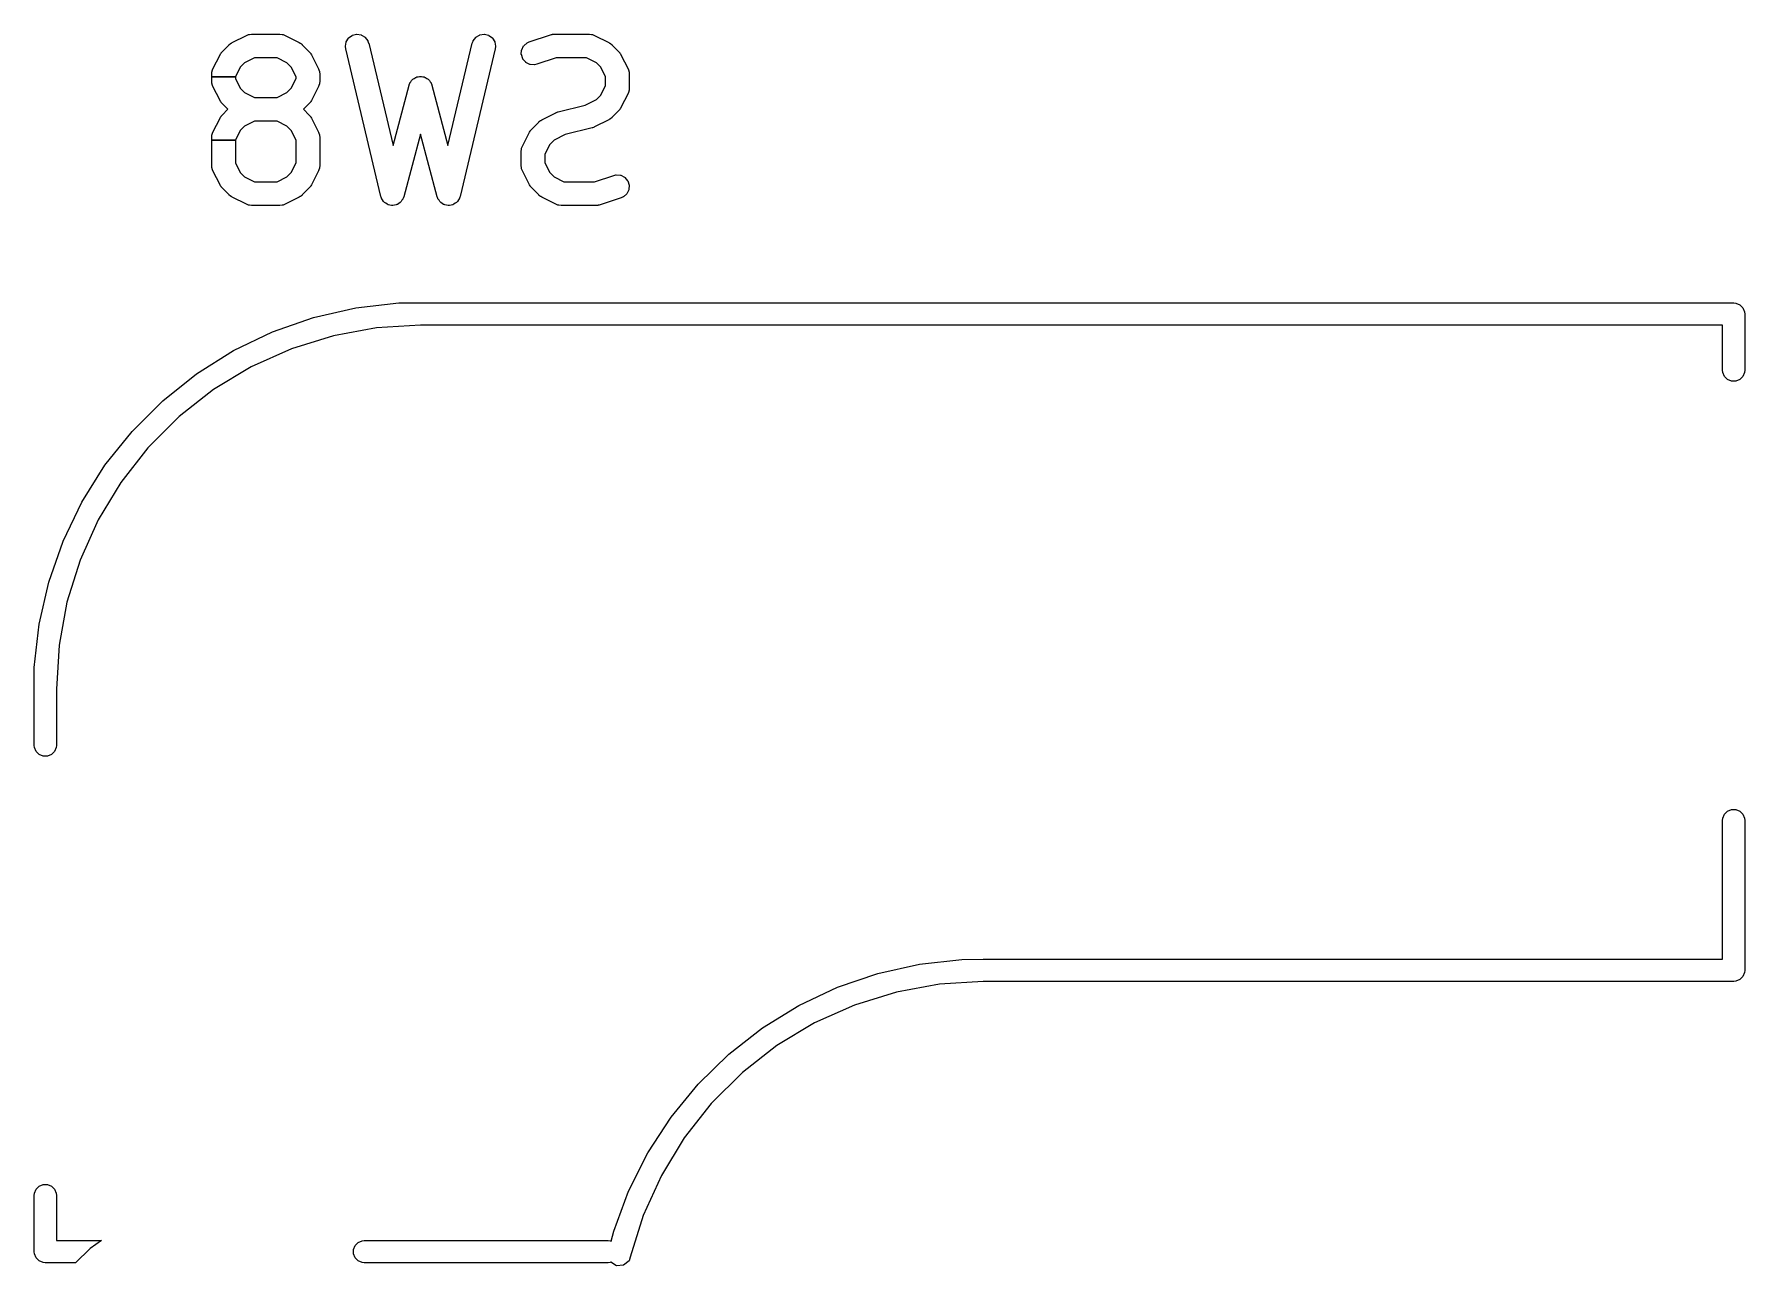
# Model space of a CAD drawing. Header units: millimetres. Extents: x 73.1 to 170.6, y -160.7 to -95.4.
# Drawn here: x 130.35 to 141.93, y -149.86 to -141.52 of the extents above; entities that cross this region are included whole.
import ezdxf

# ---------------------------------------------------------------- set-up
doc = ezdxf.new("R2010")
doc.units = ezdxf.units.MM
doc.layers.add('B.Silkscreen', color=31, linetype='CONTINUOUS', true_color=0xe8b2a7)

msp = doc.modelspace()

# ---------------------------------------------------------------- linework, layer by layer
at = {"layer": 'B.Silkscreen', "linetype": 'CONTINUOUS'}
for p, q in [((131.621816, -141.637488), (131.669435, -141.589869)), ((131.669435, -141.589869), (131.669799, -141.58954)), ((131.669799, -141.58954), (131.675222, -141.585088)), ((131.675222, -141.585088), (131.676244, -141.583911)), ((131.676244, -141.583911), (131.677356, -141.582957)), ((131.677356, -141.582957), (131.679348, -141.581702)), ((131.679348, -141.581702), (131.681164, -141.580213)), ((131.681164, -141.580213), (131.68242, -141.57946)), ((131.68242, -141.57946), (131.683854, -141.578864)), ((131.683854, -141.578864), (131.6898, -141.575124)), ((131.6898, -141.575124), (131.690227, -141.574884)), ((131.690227, -141.574884), (131.785465, -141.527265)), ((131.785465, -141.527265), (131.785914, -141.527067)), ((131.785914, -141.527067), (131.799645, -141.521812)), ((131.799645, -141.521812), (131.801076, -141.521495)), ((131.801076, -141.521495), (131.802956, -141.52136)), ((131.802956, -141.52136), (131.804698, -141.52064)), ((131.804698, -141.52064), (131.80612, -141.520284)), ((131.80612, -141.520284), (131.820752, -141.518843)), ((131.820752, -141.518843), (131.821242, -141.518819)), ((131.821242, -141.518819), (132.011718, -141.518819)), ((132.011718, -141.518819), (132.012208, -141.518843)), ((132.012208, -141.518843), (132.02684, -141.520284)), ((132.02684, -141.520284), (132.028263, -141.520641)), ((132.028263, -141.520641), (132.030002, -141.521361)), ((132.030002, -141.521361), (132.031881, -141.521495)), ((132.031881, -141.521495), (132.033314, -141.521812)), ((132.033314, -141.521812), (132.047046, -141.527067)), ((132.047046, -141.527067), (132.047495, -141.527265)), ((132.047495, -141.527265), (132.142733, -141.574884)), ((132.142733, -141.574884), (132.14316, -141.575124)), ((132.14316, -141.575124), (132.149101, -141.578862)), ((132.149101, -141.578862), (132.150539, -141.579459)), ((132.150539, -141.579459), (132.151797, -141.580214)), ((132.151797, -141.580214), (132.153607, -141.5817)), ((132.153607, -141.5817), (132.155603, -141.582956)), ((132.155603, -141.582956), (132.156718, -141.583912)), ((132.156718, -141.583912), (132.157741, -141.585092)), ((132.157741, -141.585092), (132.163161, -141.58954)), ((132.163161, -141.58954), (132.163525, -141.589869)), ((132.163525, -141.589869), (132.211144, -141.637488)), ((132.455626, -141.602299), (132.455643, -141.600831)), ((132.457614, -141.616867), (132.455626, -141.602299)), ((132.455643, -141.600831), (132.460276, -141.571936)), ((132.457704, -141.617349), (132.457614, -141.616867)), ((132.695799, -142.617349), (132.457704, -141.617349)), ((132.460276, -141.571936), (132.460955, -141.570108)), ((132.460955, -141.570108), (132.476291, -141.545186)), ((132.476291, -141.545186), (132.477618, -141.543755)), ((132.477618, -141.543755), (132.501325, -141.526598)), ((132.501325, -141.526598), (132.503098, -141.525785)), ((132.503098, -141.525785), (132.531566, -141.519007)), ((132.531566, -141.519007), (132.533516, -141.518934)), ((132.533516, -141.518934), (132.562411, -141.523567)), ((132.562411, -141.523567), (132.564239, -141.524246)), ((132.564239, -141.524246), (132.589161, -141.539582)), ((132.589161, -141.539582), (132.590592, -141.540909)), ((132.590592, -141.540909), (132.607749, -141.564616)), ((132.607749, -141.564616), (132.608425, -141.565918)), ((132.608425, -141.565918), (132.613215, -141.579818)), ((132.613215, -141.579818), (132.613352, -141.580289)), ((132.613352, -141.580289), (132.778013, -142.271869)), ((133.150183, -142.271869), (133.314846, -141.580289)), ((133.470494, -141.617348), (133.232399, -142.617349)), ((133.314846, -141.580289), (133.314983, -141.579818)), ((133.314983, -141.579818), (133.319773, -141.565918)), ((133.319773, -141.565918), (133.320449, -141.564616)), ((133.320449, -141.564616), (133.337606, -141.540909)), ((133.337606, -141.540909), (133.339037, -141.539582)), ((133.339037, -141.539582), (133.363959, -141.524246)), ((133.363959, -141.524246), (133.365787, -141.523567)), ((133.365787, -141.523567), (133.394682, -141.518934)), ((133.394682, -141.518934), (133.396632, -141.519007)), ((133.396632, -141.519007), (133.4251, -141.525785)), ((133.4251, -141.525785), (133.426873, -141.526598)), ((133.426873, -141.526598), (133.45058, -141.543755)), ((133.45058, -141.543755), (133.451907, -141.545186)), ((133.451907, -141.545186), (133.467243, -141.570108)), ((133.467243, -141.570108), (133.467922, -141.571936)), ((133.467922, -141.571936), (133.472555, -141.600831)), ((133.470584, -141.616866), (133.470494, -141.617348)), ((133.472572, -141.602299), (133.470584, -141.616866)), ((133.472555, -141.600831), (133.472572, -141.602299)), ((133.649196, -141.624392), (133.662282, -141.598219)), ((133.662282, -141.598219), (133.663478, -141.596678)), ((133.663478, -141.596678), (133.685585, -141.577504)), ((133.685585, -141.577504), (133.686823, -141.576715)), ((133.686823, -141.576715), (133.700249, -141.570721)), ((133.700249, -141.570721), (133.700706, -141.570544)), ((133.700706, -141.570544), (133.843562, -141.522925)), ((133.843562, -141.522925), (133.844034, -141.522793)), ((133.844034, -141.522793), (133.850871, -141.521237)), ((133.850871, -141.521237), (133.852316, -141.52064)), ((133.852316, -141.52064), (133.853738, -141.520284)), ((133.853738, -141.520284), (133.85608, -141.520052)), ((133.85608, -141.520052), (133.858373, -141.519532)), ((133.858373, -141.519532), (133.859834, -141.519421)), ((133.859834, -141.519421), (133.861382, -141.51953)), ((133.861382, -141.51953), (133.868371, -141.518843)), ((133.868371, -141.518843), (133.868861, -141.518819)), ((133.868861, -141.518819), (134.106956, -141.518819)), ((134.106956, -141.518819), (134.107446, -141.518843)), ((134.107446, -141.518843), (134.122078, -141.520284)), ((134.122078, -141.520284), (134.123501, -141.520641)), ((134.123501, -141.520641), (134.12524, -141.521361)), ((134.12524, -141.521361), (134.127119, -141.521495)), ((134.127119, -141.521495), (134.128552, -141.521812)), ((134.128552, -141.521812), (134.142284, -141.527067)), ((134.142284, -141.527067), (134.142733, -141.527265)), ((134.142733, -141.527265), (134.237971, -141.574884)), ((134.237971, -141.574884), (134.238398, -141.575124)), ((134.238398, -141.575124), (134.244339, -141.578862)), ((134.244339, -141.578862), (134.245777, -141.579459)), ((134.245777, -141.579459), (134.247035, -141.580214)), ((134.247035, -141.580214), (134.248845, -141.5817)), ((134.248845, -141.5817), (134.250841, -141.582956)), ((134.250841, -141.582956), (134.251956, -141.583912)), ((134.251956, -141.583912), (134.252979, -141.585092)), ((134.252979, -141.585092), (134.258399, -141.58954)), ((134.258399, -141.58954), (134.258763, -141.589869)), ((134.258763, -141.589869), (134.306382, -141.637488)), ((131.559212, -141.753518), (131.606831, -141.65828)), ((131.606831, -141.65828), (131.607071, -141.657853)), ((131.607071, -141.657853), (131.610811, -141.651907)), ((131.610811, -141.651907), (131.611407, -141.650473)), ((131.611407, -141.650473), (131.61216, -141.649217)), ((131.61216, -141.649217), (131.613649, -141.647401)), ((131.613649, -141.647401), (131.614904, -141.645409)), ((131.614904, -141.645409), (131.615858, -141.644297)), ((131.615858, -141.644297), (131.617035, -141.643275)), ((131.617035, -141.643275), (131.621487, -141.637852)), ((131.621487, -141.637852), (131.621816, -141.637488)), ((131.773395, -141.712185), (131.744132, -141.741448)), ((131.840127, -141.678819), (131.773395, -141.712185)), ((131.992833, -141.678819), (131.840127, -141.678819)), ((132.059565, -141.712185), (131.992833, -141.678819)), ((132.088828, -141.741448), (132.059565, -141.712185)), ((132.211144, -141.637488), (132.211473, -141.637852)), ((132.211473, -141.637852), (132.215922, -141.643274)), ((132.215922, -141.643274), (132.217101, -141.644296)), ((132.217101, -141.644296), (132.218057, -141.645411)), ((132.218057, -141.645411), (132.219309, -141.647401)), ((132.219309, -141.647401), (132.220799, -141.649216)), ((132.220799, -141.649216), (132.221554, -141.650475)), ((132.221554, -141.650475), (132.222148, -141.651909)), ((132.222148, -141.651909), (132.225889, -141.657853)), ((132.225889, -141.657853), (132.226129, -141.65828)), ((132.226129, -141.65828), (132.273748, -141.753518)), ((133.646606, -141.655463), (133.648681, -141.626273)), ((133.64685, -141.657399), (133.646606, -141.655463)), ((133.656104, -141.685162), (133.64685, -141.657399)), ((133.648681, -141.626273), (133.649196, -141.624392)), ((133.65707, -141.686857), (133.656104, -141.685162)), ((133.676244, -141.708964), (133.65707, -141.686857)), ((133.677785, -141.71016), (133.676244, -141.708964)), ((133.703958, -141.723246), (133.677785, -141.71016)), ((133.705839, -141.723761), (133.703958, -141.723246)), ((133.735029, -141.725836), (133.705839, -141.723761)), ((133.736493, -141.725725), (133.735029, -141.725836)), ((133.75083, -141.722465), (133.736493, -141.725725)), ((133.751302, -141.722332), (133.75083, -141.722465)), ((133.881841, -141.678819), (133.751302, -141.722332)), ((134.088071, -141.678819), (133.881841, -141.678819)), ((134.154803, -141.712185), (134.088071, -141.678819)), ((134.184066, -141.741448), (134.154803, -141.712185)), ((134.306382, -141.637488), (134.306711, -141.637852)), ((134.306711, -141.637852), (134.31116, -141.643274)), ((134.31116, -141.643274), (134.312339, -141.644296)), ((134.312339, -141.644296), (134.313295, -141.645411)), ((134.313295, -141.645411), (134.314547, -141.647401)), ((134.314547, -141.647401), (134.316037, -141.649216)), ((134.316037, -141.649216), (134.316792, -141.650475)), ((134.316792, -141.650475), (134.317386, -141.651909)), ((134.317386, -141.651909), (134.321127, -141.657853)), ((134.321127, -141.657853), (134.321367, -141.65828)), ((134.321367, -141.65828), (134.368986, -141.753518)), ((131.550766, -141.789295), (131.55079, -141.788805)), ((131.550766, -141.80818), (131.550766, -141.789295)), ((131.550766, -141.836914), (131.550766, -141.80818)), ((131.550766, -141.80818), (131.710766, -141.80818)), ((131.710766, -141.80818), (131.550766, -141.80818)), ((131.55079, -141.837404), (131.550766, -141.836914)), ((131.55079, -141.788805), (131.552231, -141.774173)), ((131.552231, -141.852036), (131.55079, -141.837404)), ((131.552231, -141.774173), (131.552587, -141.77275)), ((131.552588, -141.853459), (131.552231, -141.852036)), ((131.552587, -141.77275), (131.553308, -141.771007)), ((131.553308, -141.855198), (131.552588, -141.853459)), ((131.553308, -141.771007), (131.553442, -141.769131)), ((131.553442, -141.769131), (131.553759, -141.767699)), ((131.553759, -141.767699), (131.559014, -141.753967)), ((131.559014, -141.753967), (131.559212, -141.753518)), ((131.744132, -141.741448), (131.710766, -141.80818)), ((131.710766, -141.80818), (131.710766, -141.818029)), ((131.710766, -141.818029), (131.744132, -141.884761)), ((132.122194, -141.80818), (132.088828, -141.741448)), ((132.088828, -141.884761), (132.122194, -141.818029)), ((132.122194, -141.818029), (132.122194, -141.80818)), ((132.273748, -141.753518), (132.273946, -141.753967)), ((132.273946, -141.753967), (132.279201, -141.767698)), ((132.279201, -141.767698), (132.279518, -141.769131)), ((132.279518, -141.769131), (132.279651, -141.77101)), ((132.279651, -141.77101), (132.280372, -141.77275)), ((132.280372, -141.85346), (132.279651, -141.855198)), ((132.280372, -141.77275), (132.280729, -141.774173)), ((132.280729, -141.852036), (132.280372, -141.85346)), ((132.280729, -141.774173), (132.28217, -141.788805)), ((132.28217, -141.837404), (132.280729, -141.852036)), ((132.28217, -141.788805), (132.282194, -141.789295)), ((132.282194, -141.836914), (132.28217, -141.837404)), ((132.282194, -141.789295), (132.282194, -141.836914)), ((132.889561, -141.856485), (132.892113, -141.849685)), ((132.892113, -141.849685), (132.892824, -141.848402)), ((132.892824, -141.848402), (132.898644, -141.840797)), ((132.898644, -141.840797), (132.903443, -141.83251)), ((132.903443, -141.83251), (132.90473, -141.831045)), ((132.90473, -141.831045), (132.90806, -141.828495)), ((132.90806, -141.828495), (132.910611, -141.825164)), ((132.910611, -141.825164), (132.912075, -141.823877)), ((132.912075, -141.823877), (132.920363, -141.819077)), ((132.920363, -141.819077), (132.927969, -141.813257)), ((132.927969, -141.813257), (132.929719, -141.812397)), ((132.929719, -141.812397), (132.933769, -141.811316)), ((132.933769, -141.811316), (132.937402, -141.809214)), ((132.937402, -141.809214), (132.939247, -141.808586)), ((132.939247, -141.808586), (132.948744, -141.807323)), ((132.948744, -141.807323), (132.957996, -141.804857)), ((132.957996, -141.804857), (132.959942, -141.804732)), ((132.959942, -141.804732), (132.964095, -141.805283)), ((132.964095, -141.805283), (132.968257, -141.804731)), ((132.968257, -141.804731), (132.970203, -141.804856)), ((132.970203, -141.804856), (132.979463, -141.807325)), ((132.979463, -141.807325), (132.988951, -141.808586)), ((132.988951, -141.808586), (132.990797, -141.809215)), ((132.990797, -141.809215), (132.994422, -141.811313)), ((132.994422, -141.811313), (132.998479, -141.812396)), ((132.998479, -141.812396), (133.000229, -141.813257)), ((133.000229, -141.813257), (133.007834, -141.819078)), ((133.007834, -141.819078), (133.016122, -141.823877)), ((133.016122, -141.823877), (133.017588, -141.825165)), ((133.017588, -141.825165), (133.020137, -141.828496)), ((133.020137, -141.828496), (133.023467, -141.831045)), ((133.023467, -141.831045), (133.024755, -141.83251)), ((133.024755, -141.83251), (133.029552, -141.840795)), ((133.029552, -141.840795), (133.035375, -141.848403)), ((133.035375, -141.848403), (133.036086, -141.849686)), ((133.036086, -141.849686), (133.038634, -141.856481)), ((134.217432, -141.80818), (134.184066, -141.741448)), ((134.217432, -141.865648), (134.217432, -141.80818)), ((134.368986, -141.753518), (134.369184, -141.753967)), ((134.369184, -141.753967), (134.374439, -141.767698)), ((134.374439, -141.767698), (134.374756, -141.769131)), ((134.374756, -141.769131), (134.374889, -141.77101)), ((134.374889, -141.77101), (134.37561, -141.77275)), ((134.37561, -141.77275), (134.375967, -141.774173)), ((134.375967, -141.774173), (134.377408, -141.788805)), ((134.377408, -141.788805), (134.377432, -141.789295)), ((134.377432, -141.789295), (134.377432, -141.884533)), ((131.553442, -141.857077), (131.553308, -141.855198)), ((131.553759, -141.85851), (131.553442, -141.857077)), ((131.559014, -141.872242), (131.553759, -141.85851)), ((131.559212, -141.872691), (131.559014, -141.872242)), ((131.606831, -141.967929), (131.559212, -141.872691)), ((131.607071, -141.968356), (131.606831, -141.967929)), ((131.610809, -141.974297), (131.607071, -141.968356)), ((131.744132, -141.884761), (131.773395, -141.914024)), ((131.773395, -141.914024), (131.840127, -141.94739)), ((131.840127, -141.94739), (131.992833, -141.94739)), ((131.992833, -141.94739), (132.059565, -141.914024)), ((132.059565, -141.914024), (132.088828, -141.884761)), ((132.225888, -141.968357), (132.22215, -141.974293)), ((132.226129, -141.967929), (132.225888, -141.968357)), ((132.273748, -141.872691), (132.226129, -141.967929)), ((132.273946, -141.872242), (132.273748, -141.872691)), ((132.279201, -141.858511), (132.273946, -141.872242)), ((132.279518, -141.857078), (132.279201, -141.858511)), ((132.279651, -141.855198), (132.279518, -141.857078)), ((132.778013, -142.271869), (132.8868, -141.86392)), ((132.8868, -141.86392), (132.886949, -141.863453)), ((132.886949, -141.863453), (132.888035, -141.860554)), ((132.888035, -141.860554), (132.888152, -141.859679)), ((132.888152, -141.859679), (132.88878, -141.857837)), ((132.88878, -141.857837), (132.889561, -141.856485)), ((133.038634, -141.856481), (133.039417, -141.857833)), ((133.039417, -141.857833), (133.040047, -141.859682)), ((133.040047, -141.859682), (133.040163, -141.860561)), ((133.040163, -141.860561), (133.041248, -141.863452)), ((133.041248, -141.863452), (133.041398, -141.86392)), ((133.041398, -141.86392), (133.150183, -142.271869)), ((134.079037, -141.999525), (134.154803, -141.961642)), ((134.154803, -141.961642), (134.184066, -141.93238)), ((134.184066, -141.93238), (134.217432, -141.865648)), ((134.368986, -141.92031), (134.321367, -142.015548)), ((134.369184, -141.919861), (134.368986, -141.92031)), ((134.374439, -141.90613), (134.369184, -141.919861)), ((134.374756, -141.904697), (134.374439, -141.90613)), ((134.374889, -141.902817), (134.374756, -141.904697)), ((134.37561, -141.901079), (134.374889, -141.902817)), ((134.375967, -141.899655), (134.37561, -141.901079)), ((134.377408, -141.885023), (134.375967, -141.899655)), ((134.377432, -141.884533), (134.377408, -141.885023)), ((131.606831, -142.086851), (131.607071, -142.086424)), ((131.607071, -142.086424), (131.610811, -142.080478)), ((131.611406, -141.975735), (131.610809, -141.974297)), ((131.610811, -142.080478), (131.611407, -142.079044)), ((131.612161, -141.976993), (131.611406, -141.975735)), ((131.611407, -142.079044), (131.61216, -142.077788)), ((131.61216, -142.077788), (131.613649, -142.075972)), ((131.613647, -141.978803), (131.612161, -141.976993)), ((131.614903, -141.980799), (131.613647, -141.978803)), ((131.613649, -142.075972), (131.614904, -142.07398)), ((131.615859, -141.981914), (131.614903, -141.980799)), ((131.614904, -142.07398), (131.615858, -142.072868)), ((131.615858, -142.072868), (131.617035, -142.071846)), ((131.617039, -141.982937), (131.615859, -141.981914)), ((131.617035, -142.071846), (131.621487, -142.066423)), ((131.621487, -141.988357), (131.617039, -141.982937)), ((131.621816, -141.988721), (131.621487, -141.988357)), ((131.621487, -142.066423), (131.621816, -142.066059)), ((131.660485, -142.02739), (131.621816, -141.988721)), ((131.621816, -142.066059), (131.660485, -142.02739)), ((132.211144, -141.988721), (132.172475, -142.02739)), ((132.172475, -142.02739), (132.211144, -142.066059)), ((132.211473, -141.988357), (132.211144, -141.988721)), ((132.211144, -142.066059), (132.211473, -142.066423)), ((132.215921, -141.982935), (132.211473, -141.988357)), ((132.211473, -142.066423), (132.215922, -142.071845)), ((132.217099, -141.981915), (132.215921, -141.982935)), ((132.215922, -142.071845), (132.217101, -142.072867)), ((132.218058, -141.980797), (132.217099, -141.981915)), ((132.217101, -142.072867), (132.218057, -142.073982)), ((132.218057, -142.073982), (132.219309, -142.075972)), ((132.219311, -141.978803), (132.218058, -141.980797)), ((132.219309, -142.075972), (132.220799, -142.077787)), ((132.220798, -141.976994), (132.219311, -141.978803)), ((132.221555, -141.975733), (132.220798, -141.976994)), ((132.220799, -142.077787), (132.221554, -142.079046)), ((132.221554, -142.079046), (132.222148, -142.08048)), ((132.22215, -141.974293), (132.221555, -141.975733)), ((132.222148, -142.08048), (132.225889, -142.086424)), ((132.225889, -142.086424), (132.226129, -142.086851)), ((133.785465, -142.098693), (133.880703, -142.051074)), ((133.880703, -142.051074), (133.881148, -142.050878)), ((133.881148, -142.050878), (133.881735, -142.050652)), ((133.881735, -142.050652), (133.882761, -142.050106)), ((133.882761, -142.050106), (133.888825, -142.047938)), ((133.888825, -142.047938), (133.894883, -142.045621)), ((133.894883, -142.045621), (133.896014, -142.045369)), ((133.896014, -142.045369), (133.896611, -142.045157)), ((133.896611, -142.045157), (133.897077, -142.045016)), ((133.897077, -142.045016), (134.079037, -141.999525)), ((134.258399, -142.084288), (134.252977, -142.088736)), ((134.258763, -142.083959), (134.258399, -142.084288)), ((134.306382, -142.03634), (134.258763, -142.083959)), ((134.306711, -142.035976), (134.306382, -142.03634)), ((134.311159, -142.030554), (134.306711, -142.035976)), ((134.312337, -142.029534), (134.311159, -142.030554)), ((134.313296, -142.028416), (134.312337, -142.029534)), ((134.314549, -142.026422), (134.313296, -142.028416)), ((134.316036, -142.024613), (134.314549, -142.026422)), ((134.316793, -142.023352), (134.316036, -142.024613)), ((134.317388, -142.021912), (134.316793, -142.023352)), ((134.321126, -142.015976), (134.317388, -142.021912)), ((134.321367, -142.015548), (134.321126, -142.015976)), ((131.552231, -142.202744), (131.552587, -142.201321)), ((131.552587, -142.201321), (131.553308, -142.199578)), ((131.553308, -142.199578), (131.553442, -142.197702)), ((131.553442, -142.197702), (131.553759, -142.19627)), ((131.553759, -142.19627), (131.559014, -142.182538)), ((131.559014, -142.182538), (131.559212, -142.182089)), ((131.559212, -142.182089), (131.606831, -142.086851)), ((131.744132, -142.170019), (131.710766, -142.236751)), ((131.773395, -142.140756), (131.744132, -142.170019)), ((131.840127, -142.10739), (131.773395, -142.140756)), ((131.992833, -142.10739), (131.840127, -142.10739)), ((132.059565, -142.140756), (131.992833, -142.10739)), ((132.088828, -142.170019), (132.059565, -142.140756)), ((132.122194, -142.236751), (132.088828, -142.170019)), ((132.226129, -142.086851), (132.273748, -142.182089)), ((132.273748, -142.182089), (132.273946, -142.182538)), ((132.273946, -142.182538), (132.279201, -142.196269)), ((132.279201, -142.196269), (132.279518, -142.197702)), ((132.279518, -142.197702), (132.279651, -142.199581)), ((132.279651, -142.199581), (132.280372, -142.201321)), ((132.280372, -142.201321), (132.280729, -142.202744)), ((132.964098, -142.195017), (132.850922, -142.619432)), ((133.077276, -142.619432), (132.964098, -142.195017)), ((133.65445, -142.277327), (133.702069, -142.182089)), ((133.702069, -142.182089), (133.702309, -142.181662)), ((133.702309, -142.181662), (133.706049, -142.175716)), ((133.706049, -142.175716), (133.706645, -142.174282)), ((133.706645, -142.174282), (133.707398, -142.173026)), ((133.707398, -142.173026), (133.708887, -142.17121)), ((133.708887, -142.17121), (133.710142, -142.169218)), ((133.710142, -142.169218), (133.711096, -142.168106)), ((133.711096, -142.168106), (133.712273, -142.167084)), ((133.712273, -142.167084), (133.716725, -142.161661)), ((133.716725, -142.161661), (133.717054, -142.161297)), ((133.717054, -142.161297), (133.764673, -142.113678)), ((133.764673, -142.113678), (133.765037, -142.113349)), ((133.765037, -142.113349), (133.77046, -142.108897)), ((133.77046, -142.108897), (133.771482, -142.10772)), ((133.771482, -142.10772), (133.772594, -142.106766)), ((133.772594, -142.106766), (133.774586, -142.105511)), ((133.774586, -142.105511), (133.776402, -142.104022)), ((133.776402, -142.104022), (133.777658, -142.103269)), ((133.777658, -142.103269), (133.779092, -142.102673)), ((133.779092, -142.102673), (133.785038, -142.098933)), ((133.785038, -142.098933), (133.785465, -142.098693)), ((133.944399, -142.19811), (133.868633, -142.235993)), ((134.126359, -142.152621), (133.944399, -142.19811)), ((134.12683, -142.152478), (134.126359, -142.152621)), ((134.127421, -142.152266), (134.12683, -142.152478)), ((134.128553, -142.152016), (134.127421, -142.152266)), ((134.134589, -142.149705), (134.128553, -142.152016)), ((134.140674, -142.147532), (134.134589, -142.149705)), ((134.141697, -142.146984), (134.140674, -142.147532)), ((134.142282, -142.146761), (134.141697, -142.146984)), ((134.142733, -142.146563), (134.142282, -142.146761)), ((134.237971, -142.098944), (134.142733, -142.146563)), ((134.238399, -142.098703), (134.237971, -142.098944)), ((134.244335, -142.094965), (134.238399, -142.098703)), ((134.245775, -142.09437), (134.244335, -142.094965)), ((134.247036, -142.093613), (134.245775, -142.09437)), ((134.248845, -142.092126), (134.247036, -142.093613)), ((134.250839, -142.090873), (134.248845, -142.092126)), ((134.251957, -142.089914), (134.250839, -142.090873)), ((134.252977, -142.088736), (134.251957, -142.089914)), ((131.550766, -142.217866), (131.55079, -142.217376)), ((131.550766, -142.236751), (131.550766, -142.217866)), ((131.550766, -142.408342), (131.550766, -142.236751)), ((131.550766, -142.236751), (131.710766, -142.236751)), ((131.710766, -142.236751), (131.550766, -142.236751)), ((131.55079, -142.217376), (131.552231, -142.202744)), ((131.710766, -142.236751), (131.710766, -142.389457)), ((132.122194, -142.389456), (132.122194, -142.236751)), ((132.280729, -142.202744), (132.28217, -142.217376)), ((132.28217, -142.217376), (132.282194, -142.217866)), ((132.282194, -142.217866), (132.282194, -142.408342)), ((133.646004, -142.313104), (133.646028, -142.312614)), ((133.646004, -142.408342), (133.646004, -142.313104)), ((133.646028, -142.312614), (133.647469, -142.297982)), ((133.647469, -142.297982), (133.647825, -142.296559)), ((133.647825, -142.296559), (133.648546, -142.294816)), ((133.648546, -142.294816), (133.64868, -142.29294)), ((133.64868, -142.29294), (133.648997, -142.291508)), ((133.648997, -142.291508), (133.654252, -142.277776)), ((133.654252, -142.277776), (133.65445, -142.277327)), ((133.83937, -142.265257), (133.806004, -142.331989)), ((133.868633, -142.235993), (133.83937, -142.265257)), ((131.55079, -142.408832), (131.550766, -142.408342)), ((131.552231, -142.423464), (131.55079, -142.408832)), ((131.552588, -142.424887), (131.552231, -142.423464)), ((131.553308, -142.426626), (131.552588, -142.424887)), ((131.553442, -142.428505), (131.553308, -142.426626)), ((131.553759, -142.429938), (131.553442, -142.428505)), ((131.559014, -142.44367), (131.553759, -142.429938)), ((131.710766, -142.389457), (131.744133, -142.456191)), ((132.088826, -142.456191), (132.122194, -142.389456)), ((132.279201, -142.429939), (132.273946, -142.44367)), ((132.279518, -142.428506), (132.279201, -142.429939)), ((132.279651, -142.426626), (132.279518, -142.428506)), ((132.280372, -142.424888), (132.279651, -142.426626)), ((132.280729, -142.423464), (132.280372, -142.424888)), ((132.28217, -142.408832), (132.280729, -142.423464)), ((132.282194, -142.408342), (132.28217, -142.408832)), ((133.646028, -142.408832), (133.646004, -142.408342)), ((133.647469, -142.423464), (133.646028, -142.408832)), ((133.647826, -142.424887), (133.647469, -142.423464)), ((133.648546, -142.426626), (133.647826, -142.424887)), ((133.64868, -142.428505), (133.648546, -142.426626)), ((133.648997, -142.429938), (133.64868, -142.428505)), ((133.654252, -142.44367), (133.648997, -142.429938)), ((133.806004, -142.331989), (133.806004, -142.389457)), ((133.806004, -142.389457), (133.839371, -142.456191)), ((131.559212, -142.444119), (131.559014, -142.44367)), ((131.606831, -142.539357), (131.559212, -142.444119)), ((131.607071, -142.539785), (131.606831, -142.539357)), ((131.610811, -142.545728), (131.607071, -142.539785)), ((131.611405, -142.54716), (131.610811, -142.545728)), ((131.612159, -142.548419), (131.611405, -142.54716)), ((131.613649, -142.550235), (131.612159, -142.548419)), ((131.744133, -142.456191), (131.773393, -142.485452)), ((131.773393, -142.485452), (131.840127, -142.518819)), ((131.840127, -142.518819), (131.992833, -142.518819)), ((131.992833, -142.518819), (132.059565, -142.485452)), ((132.059565, -142.485452), (132.088826, -142.456191)), ((132.2208, -142.54842), (132.219308, -142.550235)), ((132.221556, -142.547158), (132.2208, -142.54842)), ((132.222149, -142.545722), (132.221556, -142.547158)), ((132.225888, -142.539785), (132.222149, -142.545722)), ((132.226129, -142.539357), (132.225888, -142.539785)), ((132.273748, -142.444119), (132.226129, -142.539357)), ((132.273946, -142.44367), (132.273748, -142.444119)), ((133.65445, -142.444119), (133.654252, -142.44367)), ((133.702069, -142.539357), (133.65445, -142.444119)), ((133.702309, -142.539785), (133.702069, -142.539357)), ((133.706049, -142.545728), (133.702309, -142.539785)), ((133.706643, -142.54716), (133.706049, -142.545728)), ((133.707397, -142.548419), (133.706643, -142.54716)), ((133.708887, -142.550235), (133.707397, -142.548419)), ((133.839371, -142.456191), (133.868631, -142.485452)), ((133.868631, -142.485452), (133.935365, -142.518819)), ((133.935365, -142.518819), (134.141595, -142.518819)), ((134.141595, -142.518819), (134.272133, -142.475306)), ((134.272133, -142.475306), (134.272605, -142.475173)), ((134.272605, -142.475173), (134.286942, -142.471913)), ((134.286942, -142.471913), (134.288406, -142.471802)), ((134.288406, -142.471802), (134.317596, -142.473877)), ((134.317596, -142.473877), (134.319477, -142.474392)), ((134.319477, -142.474392), (134.345651, -142.487478)), ((134.345651, -142.487478), (134.347192, -142.488674)), ((134.347192, -142.488674), (134.366366, -142.510782)), ((134.366366, -142.510782), (134.367332, -142.512477)), ((134.367332, -142.512477), (134.376586, -142.540239)), ((134.37683, -142.542175), (134.374755, -142.571365)), ((134.376586, -142.540239), (134.37683, -142.542175)), ((131.614904, -142.552228), (131.613649, -142.550235)), ((131.615859, -142.553342), (131.614904, -142.552228)), ((131.617039, -142.554365), (131.615859, -142.553342)), ((131.621486, -142.559784), (131.617039, -142.554365)), ((131.621815, -142.560147), (131.621486, -142.559784)), ((131.669434, -142.607767), (131.621815, -142.560147)), ((131.669798, -142.608097), (131.669434, -142.607767)), ((131.67522, -142.612546), (131.669798, -142.608097)), ((131.676243, -142.613726), (131.67522, -142.612546)), ((131.677356, -142.614681), (131.676243, -142.613726)), ((131.679348, -142.615935), (131.677356, -142.614681)), ((131.681164, -142.617425), (131.679348, -142.615935)), ((131.682422, -142.618179), (131.681164, -142.617425)), ((131.683856, -142.618773), (131.682422, -142.618179)), ((131.6898, -142.622514), (131.683856, -142.618773)), ((131.690227, -142.622754), (131.6898, -142.622514)), ((131.785465, -142.670373), (131.690227, -142.622754)), ((132.142733, -142.622754), (132.047495, -142.670373)), ((132.143161, -142.622513), (132.142733, -142.622754)), ((132.149097, -142.618775), (132.143161, -142.622513)), ((132.150537, -142.61818), (132.149097, -142.618775)), ((132.151797, -142.617424), (132.150537, -142.61818)), ((132.153607, -142.615937), (132.151797, -142.617424)), ((132.155603, -142.614682), (132.153607, -142.615937)), ((132.156718, -142.613725), (132.155603, -142.614682)), ((132.157739, -142.612546), (132.156718, -142.613725)), ((132.163162, -142.608097), (132.157739, -142.612546)), ((132.163526, -142.607767), (132.163162, -142.608097)), ((132.211144, -142.560148), (132.163526, -142.607767)), ((132.211473, -142.559785), (132.211144, -142.560148)), ((132.215921, -142.554363), (132.211473, -142.559785)), ((132.217099, -142.553343), (132.215921, -142.554363)), ((132.218057, -142.552226), (132.217099, -142.553343)), ((132.219308, -142.550235), (132.218057, -142.552226)), ((132.695936, -142.61782), (132.695799, -142.617349)), ((132.697502, -142.622366), (132.695936, -142.61782)), ((132.697676, -142.623672), (132.697502, -142.622366)), ((132.698304, -142.625516), (132.697676, -142.623672)), ((132.699005, -142.626727), (132.698304, -142.625516)), ((132.700726, -142.63172), (132.699005, -142.626727)), ((132.701402, -142.633022), (132.700726, -142.63172)), ((132.707641, -142.641643), (132.701402, -142.633022)), ((132.712967, -142.650842), (132.707641, -142.641643)), ((132.714255, -142.652307), (132.712967, -142.650842)), ((132.716729, -142.654201), (132.714255, -142.652307)), ((132.71856, -142.65673), (132.716729, -142.654201)), ((132.71999, -142.658056), (132.71856, -142.65673)), ((132.729047, -142.663628), (132.71999, -142.658056)), ((132.737493, -142.670094), (132.729047, -142.663628)), ((132.816445, -142.6648), (132.807827, -142.671039)), ((132.825646, -142.659475), (132.816445, -142.6648)), ((132.827112, -142.658187), (132.825646, -142.659475)), ((132.829007, -142.65571), (132.827112, -142.658187)), ((132.831533, -142.653883), (132.829007, -142.65571)), ((132.832861, -142.652452), (132.831533, -142.653883)), ((132.838437, -142.643387), (132.832861, -142.652452)), ((132.844898, -142.634949), (132.838437, -142.643387)), ((132.84561, -142.633666), (132.844898, -142.634949)), ((132.847465, -142.628716), (132.84561, -142.633666)), ((132.848196, -142.627531), (132.847465, -142.628716)), ((132.848875, -142.625701), (132.848196, -142.627531)), ((132.849083, -142.624402), (132.848875, -142.625701)), ((132.850772, -142.6199), (132.849083, -142.624402)), ((132.850922, -142.619432), (132.850772, -142.6199)), ((133.077425, -142.619899), (133.077276, -142.619432)), ((133.079114, -142.624404), (133.077425, -142.619899)), ((133.079323, -142.625704), (133.079114, -142.624404)), ((133.080002, -142.62753), (133.079323, -142.625704)), ((133.08073, -142.628713), (133.080002, -142.62753)), ((133.082588, -142.633667), (133.08073, -142.628713)), ((133.0833, -142.63495), (133.082588, -142.633667)), ((133.089766, -142.643397), (133.0833, -142.63495)), ((133.095338, -142.652452), (133.089766, -142.643397)), ((133.096665, -142.653883), (133.095338, -142.652452)), ((133.099192, -142.655712), (133.096665, -142.653883)), ((133.101087, -142.658187), (133.099192, -142.655712)), ((133.102552, -142.659475), (133.101087, -142.658187)), ((133.111756, -142.664803), (133.102552, -142.659475)), ((133.120372, -142.671039), (133.111756, -142.664803)), ((133.199154, -142.663626), (133.190705, -142.670095)), ((133.208208, -142.658056), (133.199154, -142.663626)), ((133.209639, -142.656729), (133.208208, -142.658056)), ((133.211466, -142.654203), (133.209639, -142.656729)), ((133.213943, -142.652308), (133.211466, -142.654203)), ((133.215231, -142.650842), (133.213943, -142.652308)), ((133.220557, -142.64164), (133.215231, -142.650842)), ((133.226795, -142.633023), (133.220557, -142.64164)), ((133.227472, -142.631719), (133.226795, -142.633023)), ((133.22919, -142.626731), (133.227472, -142.631719)), ((133.229892, -142.62552), (133.22919, -142.626731)), ((133.230523, -142.62367), (133.229892, -142.62552)), ((133.230696, -142.622362), (133.230523, -142.62367)), ((133.232262, -142.617821), (133.230696, -142.622362)), ((133.232399, -142.617349), (133.232262, -142.617821)), ((133.710142, -142.552228), (133.708887, -142.550235)), ((133.711097, -142.553342), (133.710142, -142.552228)), ((133.712277, -142.554365), (133.711097, -142.553342)), ((133.716724, -142.559784), (133.712277, -142.554365)), ((133.717053, -142.560147), (133.716724, -142.559784)), ((133.764672, -142.607767), (133.717053, -142.560147)), ((133.765036, -142.608097), (133.764672, -142.607767)), ((133.770458, -142.612546), (133.765036, -142.608097)), ((133.771481, -142.613726), (133.770458, -142.612546)), ((133.772594, -142.614681), (133.771481, -142.613726)), ((133.774586, -142.615935), (133.772594, -142.614681)), ((133.776402, -142.617425), (133.774586, -142.615935)), ((133.77766, -142.618179), (133.776402, -142.617425)), ((133.779094, -142.618773), (133.77766, -142.618179)), ((133.785038, -142.622514), (133.779094, -142.618773)), ((133.785465, -142.622754), (133.785038, -142.622514)), ((133.880703, -142.670373), (133.785465, -142.622754)), ((134.32273, -142.627094), (134.179873, -142.674713)), ((134.323187, -142.626917), (134.32273, -142.627094)), ((134.336612, -142.620923), (134.323187, -142.626917)), ((134.33785, -142.620134), (134.336612, -142.620923)), ((134.359957, -142.60096), (134.33785, -142.620134)), ((134.361153, -142.599419), (134.359957, -142.60096)), ((134.37424, -142.573246), (134.361153, -142.599419)), ((134.374755, -142.571365), (134.37424, -142.573246)), ((131.785914, -142.670571), (131.785465, -142.670373)), ((131.799645, -142.675826), (131.785914, -142.670571)), ((131.801078, -142.676143), (131.799645, -142.675826)), ((131.802957, -142.676276), (131.801078, -142.676143)), ((131.804697, -142.676997), (131.802957, -142.676276)), ((131.80612, -142.677354), (131.804697, -142.676997)), ((131.820752, -142.678795), (131.80612, -142.677354)), ((131.821242, -142.678819), (131.820752, -142.678795)), ((132.011718, -142.678819), (131.821242, -142.678819)), ((132.012208, -142.678795), (132.011718, -142.678819)), ((132.02684, -142.677354), (132.012208, -142.678795)), ((132.028265, -142.676997), (132.02684, -142.677354)), ((132.030002, -142.676276), (132.028265, -142.676997)), ((132.03188, -142.676144), (132.030002, -142.676276)), ((132.033314, -142.675826), (132.03188, -142.676144)), ((132.047046, -142.670571), (132.033314, -142.675826)), ((132.047495, -142.670373), (132.047046, -142.670571)), ((132.739244, -142.670955), (132.737493, -142.670094)), ((132.742253, -142.671757), (132.739244, -142.670955)), ((132.744912, -142.673393), (132.742253, -142.671757)), ((132.746741, -142.674071), (132.744912, -142.673393)), ((132.757245, -142.675755), (132.746741, -142.674071)), ((132.76752, -142.678495), (132.757245, -142.675755)), ((132.769467, -142.67862), (132.76752, -142.678495)), ((132.772553, -142.678209), (132.769467, -142.67862)), ((132.775635, -142.678704), (132.772553, -142.678209)), ((132.777585, -142.678631), (132.775635, -142.678704)), ((132.78794, -142.676164), (132.777585, -142.678631)), ((132.798474, -142.674766), (132.78794, -142.676164)), ((132.800322, -142.674137), (132.798474, -142.674766)), ((132.803019, -142.672575), (132.800322, -142.674137)), ((132.806053, -142.671853), (132.803019, -142.672575)), ((132.807827, -142.671039), (132.806053, -142.671853)), ((133.122145, -142.671853), (133.120372, -142.671039)), ((133.125179, -142.672575), (133.122145, -142.671853)), ((133.127877, -142.674137), (133.125179, -142.672575)), ((133.129723, -142.674766), (133.127877, -142.674137)), ((133.140261, -142.676166), (133.129723, -142.674766)), ((133.150613, -142.678631), (133.140261, -142.676166)), ((133.152563, -142.678704), (133.150613, -142.678631)), ((133.155641, -142.678209), (133.152563, -142.678704)), ((133.158732, -142.678621), (133.155641, -142.678209)), ((133.16068, -142.678496), (133.158732, -142.678621)), ((133.170965, -142.675752), (133.16068, -142.678496)), ((133.181457, -142.674071), (133.170965, -142.675752)), ((133.183286, -142.673392), (133.181457, -142.674071)), ((133.185937, -142.67176), (133.183286, -142.673392)), ((133.188954, -142.670956), (133.185937, -142.67176)), ((133.190705, -142.670095), (133.188954, -142.670956)), ((133.881152, -142.670571), (133.880703, -142.670373)), ((133.894883, -142.675826), (133.881152, -142.670571)), ((133.896316, -142.676143), (133.894883, -142.675826)), ((133.898195, -142.676276), (133.896316, -142.676143)), ((133.899935, -142.676997), (133.898195, -142.676276)), ((133.901358, -142.677354), (133.899935, -142.676997)), ((133.91599, -142.678795), (133.901358, -142.677354)), ((133.91648, -142.678819), (133.91599, -142.678795)), ((134.154575, -142.678819), (133.91648, -142.678819)), ((134.155066, -142.678795), (134.154575, -142.678819)), ((134.16205, -142.678106), (134.155066, -142.678795)), ((134.163599, -142.678217), (134.16205, -142.678106)), ((134.165064, -142.678105), (134.163599, -142.678217)), ((134.167351, -142.677584), (134.165064, -142.678105)), ((134.169696, -142.677354), (134.167351, -142.677584)), ((134.171122, -142.676997), (134.169696, -142.677354)), ((134.17256, -142.6764), (134.171122, -142.676997)), ((134.1794, -142.674846), (134.17256, -142.6764)), ((134.179873, -142.674713), (134.1794, -142.674846)), ((132.525381, -143.371886), (132.817245, -143.339)), ((132.817245, -143.339), (132.9641, -143.339)), ((132.9641, -143.339), (132.988469, -143.339)), ((132.988469, -143.339), (141.8541, -143.339)), ((141.8541, -143.339), (141.868732, -143.340441)), ((141.868732, -143.340441), (141.895768, -143.35164)), ((141.895768, -143.35164), (141.91646, -143.372332)), ((131.961806, -143.534249), (132.239035, -143.437242)), ((132.239035, -143.437242), (132.525381, -143.371886)), ((141.91646, -143.372332), (141.927659, -143.399368)), ((141.927659, -143.399368), (141.9291, -143.414)), ((141.9291, -143.414), (141.9291, -143.795)), ((131.697182, -143.661685), (131.961806, -143.534249)), ((132.374187, -143.560629), (132.089999, -143.649185)), ((132.666977, -143.506973), (132.374187, -143.560629)), ((132.9641, -143.489), (132.666977, -143.506973)), ((132.988469, -143.489), (132.9641, -143.489)), ((141.7791, -143.489), (132.988469, -143.489)), ((141.7791, -143.795), (141.7791, -143.489)), ((131.448491, -143.817948), (131.697182, -143.661685)), ((132.089999, -143.649185), (131.818558, -143.771351)), ((131.218859, -144.001074), (131.448491, -143.817948)), ((131.818558, -143.771351), (131.563821, -143.925345)), ((141.780541, -143.809632), (141.7791, -143.795)), ((141.79174, -143.836668), (141.780541, -143.809632)), ((141.927659, -143.809632), (141.91646, -143.836668)), ((141.9291, -143.795), (141.927659, -143.809632)), ((131.563821, -143.925345), (131.329503, -144.108921)), ((141.812432, -143.85736), (141.79174, -143.836668)), ((141.839468, -143.868559), (141.812432, -143.85736)), ((141.868732, -143.868559), (141.839468, -143.868559)), ((141.895768, -143.85736), (141.868732, -143.868559)), ((141.91646, -143.836668), (141.895768, -143.85736)), ((131.011174, -144.208759), (131.218859, -144.001074)), ((131.329503, -144.108921), (131.119021, -144.319403)), ((130.828048, -144.438391), (131.011174, -144.208759)), ((131.119021, -144.319403), (130.935445, -144.553721)), ((130.671785, -144.687082), (130.828048, -144.438391)), ((130.935445, -144.553721), (130.781451, -144.808458)), ((130.544349, -144.951706), (130.671785, -144.687082)), ((130.781451, -144.808458), (130.659285, -145.079899)), ((130.447342, -145.228935), (130.544349, -144.951706)), ((130.659285, -145.079899), (130.570729, -145.364087)), ((130.381986, -145.515281), (130.447342, -145.228935)), ((130.570729, -145.364087), (130.517073, -145.656877)), ((130.3491, -145.807145), (130.381986, -145.515281)), ((130.517073, -145.656877), (130.4991, -145.954)), ((130.3491, -145.954), (130.3491, -145.807145)), ((130.3491, -146.335), (130.3491, -145.954)), ((130.4991, -145.954), (130.4991, -146.335)), ((130.350541, -146.349632), (130.3491, -146.335)), ((130.36174, -146.376668), (130.350541, -146.349632)), ((130.497659, -146.349632), (130.48646, -146.376668)), ((130.4991, -146.335), (130.497659, -146.349632)), ((130.382432, -146.39736), (130.36174, -146.376668)), ((130.409468, -146.408559), (130.382432, -146.39736)), ((130.438732, -146.408559), (130.409468, -146.408559)), ((130.465768, -146.39736), (130.438732, -146.408559)), ((130.48646, -146.376668), (130.465768, -146.39736)), ((141.7791, -146.843), (141.780541, -146.828368)), ((141.780541, -146.828368), (141.79174, -146.801332)), ((141.79174, -146.801332), (141.812432, -146.78064)), ((141.812432, -146.78064), (141.839468, -146.769441)), ((141.839468, -146.769441), (141.868732, -146.769441)), ((141.868732, -146.769441), (141.895768, -146.78064)), ((141.895768, -146.78064), (141.91646, -146.801332)), ((141.91646, -146.801332), (141.927659, -146.828368)), ((141.927659, -146.828368), (141.9291, -146.843)), ((141.7791, -147.784), (141.7791, -146.843)), ((141.9291, -146.843), (141.9291, -147.859)), ((136.05987, -147.879294), (136.342048, -147.815906)), ((136.342048, -147.815906), (136.629495, -147.784018)), ((136.629495, -147.784018), (136.7741, -147.784)), ((136.7741, -147.784), (136.798469, -147.784)), ((136.798469, -147.784), (141.7791, -147.784)), ((141.927659, -147.873632), (141.91646, -147.900668)), ((141.9291, -147.859), (141.927659, -147.873632)), ((135.524978, -148.097102), (135.786402, -147.973409)), ((135.786402, -147.973409), (136.05987, -147.879294)), ((136.477715, -147.951883), (136.185631, -148.005273)), ((136.7741, -147.934), (136.477715, -147.951883)), ((136.798469, -147.934), (136.7741, -147.934)), ((141.8541, -147.934), (136.798469, -147.934)), ((141.868732, -147.932559), (141.8541, -147.934)), ((141.895768, -147.92136), (141.868732, -147.932559)), ((141.91646, -147.900668), (141.895768, -147.92136)), ((135.278786, -148.248865), (135.524978, -148.097102)), ((135.902085, -148.093395), (135.631191, -148.21497)), ((136.185631, -148.005273), (135.902085, -148.093395)), ((135.631191, -148.21497), (135.376881, -148.368235)), ((135.05083, -148.426849), (135.278786, -148.248865)), ((134.843887, -148.628882), (135.05083, -148.426849)), ((135.376881, -148.368235), (135.142844, -148.550966)), ((135.142844, -148.550966), (134.932476, -148.760511)), ((134.660482, -148.8525), (134.843887, -148.628882)), ((134.932476, -148.760511), (134.748829, -148.99383)), ((134.502852, -149.094977), (134.660482, -148.8525)), ((134.748829, -148.99383), (134.594568, -149.247537)), ((134.372919, -149.353357), (134.502852, -149.094977)), ((134.594568, -149.247537), (134.471932, -149.517952)), ((130.3491, -149.383), (130.350541, -149.368368)), ((130.350541, -149.368368), (130.36174, -149.341332)), ((130.36174, -149.341332), (130.382432, -149.32064)), ((130.382432, -149.32064), (130.409468, -149.309441)), ((130.409468, -149.309441), (130.438732, -149.309441)), ((130.438732, -149.309441), (130.465768, -149.32064)), ((130.465768, -149.32064), (130.48646, -149.341332)), ((130.48646, -149.341332), (130.497659, -149.368368)), ((130.497659, -149.368368), (130.4991, -149.383)), ((134.272267, -149.624487), (134.372919, -149.353357)), ((130.3491, -149.764), (130.3491, -149.383)), ((130.4991, -149.383), (130.4991, -149.689)), ((134.471932, -149.517952), (134.382699, -149.80115)), ((130.4991, -149.689), (130.8051, -149.689)), ((130.805174, -149.689007), (130.726995, -149.741245)), ((130.8051, -149.689), (130.805174, -149.689007)), ((132.509541, -149.749368), (132.52074, -149.722332)), ((132.52074, -149.722332), (132.541432, -149.70164)), ((132.541432, -149.70164), (132.568468, -149.690441)), ((132.568468, -149.690441), (132.5831, -149.689)), ((132.5831, -149.689), (134.2341, -149.689)), ((134.2341, -149.689), (134.248732, -149.690441)), ((134.248732, -149.690441), (134.255108, -149.693082)), ((134.255108, -149.693082), (134.272267, -149.624487)), ((130.350541, -149.778632), (130.3491, -149.764)), ((130.36174, -149.805668), (130.350541, -149.778632)), ((130.382432, -149.82636), (130.36174, -149.805668)), ((130.409468, -149.837559), (130.382432, -149.82636)), ((130.4241, -149.839), (130.409468, -149.837559)), ((130.62924, -149.839), (130.4241, -149.839)), ((130.726995, -149.741245), (130.62924, -149.839)), ((132.509541, -149.778632), (132.509541, -149.749368)), ((132.52074, -149.805668), (132.509541, -149.778632)), ((132.541432, -149.82636), (132.52074, -149.805668)), ((132.568468, -149.837559), (132.541432, -149.82636)), ((132.5831, -149.839), (132.568468, -149.837559)), ((134.2341, -149.839), (132.5831, -149.839)), ((134.248732, -149.837559), (134.2341, -149.839)), ((134.252987, -149.835796), (134.248732, -149.837559)), ((134.290812, -149.859465), (134.252987, -149.835796)), ((134.376789, -149.824792), (134.339433, -149.856096)), ((134.382699, -149.80115), (134.376789, -149.824792)), ((134.339433, -149.856096), (134.290812, -149.859465))]:
    msp.add_line(p, q, dxfattribs=at)

doc.saveas('drawing.dxf')
